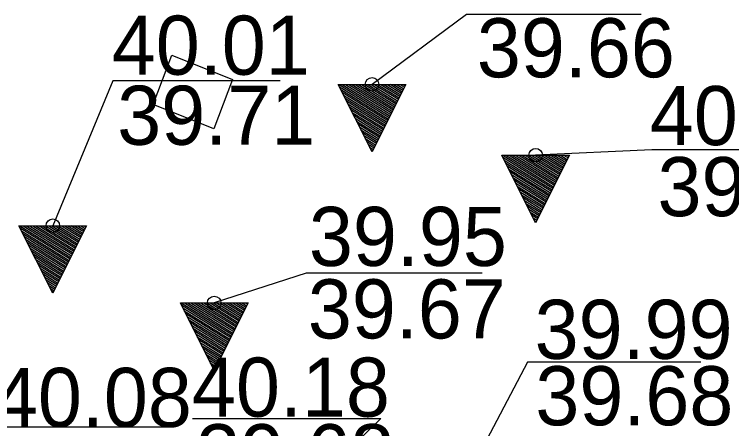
# Model space of a CAD drawing. Extents: x 642909.5 to 642985.5, y 6455634 to 6455689.4.
# Drawn here: x 642932.68 to 642936.925, y 6455663.325 to 6455665.779 of the extents above; entities that cross this region are included whole.
import ezdxf

# ---------------------------------------------------------------- set-up
doc = ezdxf.new("R2010")
doc.units = 0
for name, color, linetype in [('ABIJOONIS', 7, 'Continuous'), ('KORGUS', 7, 'Continuous'), ('RAJATIS', 7, 'Continuous'), ('VEEKOGU', 7, 'Continuous')]:
    doc.layers.add(name, color=color, linetype=linetype)

msp = doc.modelspace()

# ---------------------------------------------------------------- linework, layer by layer
at = {"layer": 'ABIJOONIS'}
for points in [[(642936.3883, 6455665.7771), (642935.3567, 6455665.7771), (642934.797, 6455665.364)], [(642934.2527, 6455665.3856), (642933.2637, 6455665.3856), (642932.908, 6455664.527)], [(642937.4905, 6455664.9773), (642936.4514, 6455664.9773), (642935.765, 6455664.945)], [(642933.5977, 6455663.3352), (642932.5438, 6455663.3352), (642932.255, 6455664.278)], [(642935.4476, 6455664.2463), (642934.4067, 6455664.2463), (642933.863, 6455664.07)], [(642936.7427, 6455663.7193), (642935.7166, 6455663.7193), (642935.414, 6455663.145)], [(642933.735, 6455663.3853), (642934.8483, 6455663.3853), (642934.21, 6455662.758)]]:
    msp.add_lwpolyline(points, dxfattribs=at)
at = {"layer": 'KORGUS'}
for centre in [(642934.797, 6455665.364), (642935.765, 6455664.945), (642932.908, 6455664.527), (642933.863, 6455664.07)]:
    msp.add_circle(centre, 0.04, dxfattribs=at)
at = {"layer": 'RAJATIS'}
msp.add_lwpolyline([(642933.501, 6455665.245), (642933.613, 6455665.538), (642933.972, 6455665.394), (642933.86, 6455665.101)], close=True, dxfattribs=at)
at = {"layer": 'VEEKOGU'}
for p, q in [((642934.5967, 6455665.3641), (642934.9971, 6455665.3641)), ((642934.797, 6455664.9639), (642934.5967, 6455665.3641)), ((642934.6019, 6455665.3641), (642934.9035, 6455665.1768)), ((642934.6209, 6455665.3641), (642934.9079, 6455665.1858)), ((642934.6398, 6455665.3641), (642934.9124, 6455665.1948)), ((642934.6588, 6455665.3641), (642934.9169, 6455665.2038)), ((642934.6777, 6455665.3641), (642934.9214, 6455665.2128)), ((642934.6967, 6455665.3641), (642934.9259, 6455665.2218)), ((642934.7156, 6455665.3641), (642934.9304, 6455665.2307)), ((642934.7346, 6455665.3641), (642934.9349, 6455665.2397)), ((642934.7536, 6455665.3641), (642934.9394, 6455665.2487)), ((642934.7725, 6455665.3641), (642934.9439, 6455665.2577)), ((642934.7915, 6455665.3641), (642934.9484, 6455665.2667)), ((642934.9971, 6455665.3641), (642934.797, 6455664.9639)), ((642934.8104, 6455665.3641), (642934.9529, 6455665.2756)), ((642934.8294, 6455665.3641), (642934.9573, 6455665.2846)), ((642934.8483, 6455665.3641), (642934.9618, 6455665.2936)), ((642934.8673, 6455665.3641), (642934.9663, 6455665.3026)), ((642934.8862, 6455665.3641), (642934.9708, 6455665.3116)), ((642934.9045, 6455665.3645), (642934.9753, 6455665.3206)), ((642934.9242, 6455665.3641), (642934.9798, 6455665.3295)), ((642934.9431, 6455665.3641), (642934.9843, 6455665.3385)), ((642934.9621, 6455665.3641), (642934.9888, 6455665.3475)), ((642934.981, 6455665.3641), (642934.9933, 6455665.3565)), ((642934.603, 6455665.3517), (642934.899, 6455665.1679)), ((642934.6115, 6455665.3346), (642934.8945, 6455665.1589)), ((642934.6201, 6455665.3175), (642934.89, 6455665.1499)), ((642934.6286, 6455665.3004), (642934.8855, 6455665.1409)), ((642934.6372, 6455665.2834), (642934.881, 6455665.1319)), ((642934.6457, 6455665.2663), (642934.8765, 6455665.123)), ((642934.6542, 6455665.2492), (642934.872, 6455665.114)), ((642934.6628, 6455665.2321), (642934.8675, 6455665.105)), ((642934.6713, 6455665.215), (642934.863, 6455665.096)), ((642934.6799, 6455665.198), (642934.8585, 6455665.087)), ((642934.6884, 6455665.1809), (642934.854, 6455665.078)), ((642934.697, 6455665.1638), (642934.8496, 6455665.0691)), ((642934.7055, 6455665.1467), (642934.8451, 6455665.0601)), ((642934.7141, 6455665.1296), (642934.8406, 6455665.0511)), ((642934.7226, 6455665.1126), (642934.8361, 6455665.0421)), ((642934.7312, 6455665.0955), (642934.8316, 6455665.0331)), ((642934.7397, 6455665.0784), (642934.8271, 6455665.0241)), ((642934.7483, 6455665.0613), (642934.8226, 6455665.0152)), ((642934.7568, 6455665.0443), (642934.8181, 6455665.0062)), ((642934.7654, 6455665.0272), (642934.8136, 6455664.9972)), ((642934.7739, 6455665.0101), (642934.8091, 6455664.9882)), ((642934.7825, 6455664.993), (642934.8046, 6455664.9792)), ((642934.791, 6455664.9759), (642934.8002, 6455664.9703)), ((642935.5647, 6455664.9451), (642935.9651, 6455664.9451)), ((642935.765, 6455664.5449), (642935.5647, 6455664.9451)), ((642935.5699, 6455664.9451), (642935.8715, 6455664.7578)), ((642935.5889, 6455664.9451), (642935.8759, 6455664.7668)), ((642935.6078, 6455664.9451), (642935.8804, 6455664.7758)), ((642935.6268, 6455664.9451), (642935.8849, 6455664.7848)), ((642935.6457, 6455664.9451), (642935.8894, 6455664.7938)), ((642935.6647, 6455664.9451), (642935.8939, 6455664.8028)), ((642935.6836, 6455664.9451), (642935.8984, 6455664.8117)), ((642935.7026, 6455664.9451), (642935.9029, 6455664.8207)), ((642935.7216, 6455664.9451), (642935.9074, 6455664.8297)), ((642935.7405, 6455664.9451), (642935.9119, 6455664.8387)), ((642935.7595, 6455664.9451), (642935.9164, 6455664.8477)), ((642935.9651, 6455664.9451), (642935.765, 6455664.5449)), ((642935.7784, 6455664.9451), (642935.9209, 6455664.8566)), ((642935.7974, 6455664.9451), (642935.9253, 6455664.8656)), ((642935.8163, 6455664.9451), (642935.9298, 6455664.8746)), ((642935.8353, 6455664.9451), (642935.9343, 6455664.8836)), ((642935.8542, 6455664.9451), (642935.9388, 6455664.8926)), ((642935.8725, 6455664.9455), (642935.9433, 6455664.9016)), ((642935.8922, 6455664.9451), (642935.9478, 6455664.9105)), ((642935.9111, 6455664.9451), (642935.9523, 6455664.9195)), ((642935.9301, 6455664.9451), (642935.9568, 6455664.9285)), ((642935.949, 6455664.9451), (642935.9613, 6455664.9375)), ((642935.571, 6455664.9327), (642935.867, 6455664.7489)), ((642935.5795, 6455664.9156), (642935.8625, 6455664.7399)), ((642935.5881, 6455664.8985), (642935.858, 6455664.7309)), ((642935.5966, 6455664.8814), (642935.8535, 6455664.7219)), ((642935.6052, 6455664.8644), (642935.849, 6455664.7129)), ((642935.6137, 6455664.8473), (642935.8445, 6455664.704)), ((642935.6222, 6455664.8302), (642935.84, 6455664.695)), ((642935.6308, 6455664.8131), (642935.8355, 6455664.686)), ((642935.6393, 6455664.796), (642935.831, 6455664.677)), ((642935.6479, 6455664.779), (642935.8265, 6455664.668)), ((642935.6564, 6455664.7619), (642935.822, 6455664.659)), ((642935.665, 6455664.7448), (642935.8176, 6455664.6501)), ((642935.6735, 6455664.7277), (642935.8131, 6455664.6411)), ((642935.6821, 6455664.7106), (642935.8086, 6455664.6321)), ((642935.6906, 6455664.6936), (642935.8041, 6455664.6231)), ((642935.6992, 6455664.6765), (642935.7996, 6455664.6141)), ((642935.7077, 6455664.6594), (642935.7951, 6455664.6051)), ((642935.7163, 6455664.6423), (642935.7906, 6455664.5962)), ((642935.7248, 6455664.6253), (642935.7861, 6455664.5872)), ((642935.7334, 6455664.6082), (642935.7816, 6455664.5782)), ((642935.7419, 6455664.5911), (642935.7771, 6455664.5692)), ((642935.7505, 6455664.574), (642935.7726, 6455664.5602)), ((642935.759, 6455664.5569), (642935.7682, 6455664.5513)), ((642932.7077, 6455664.5271), (642933.1081, 6455664.5271)), ((642932.908, 6455664.1269), (642932.7077, 6455664.5271)), ((642932.7129, 6455664.5271), (642933.0145, 6455664.3398)), ((642932.714, 6455664.5147), (642933.01, 6455664.3309)), ((642932.7319, 6455664.5271), (642933.0189, 6455664.3488)), ((642932.7508, 6455664.5271), (642933.0234, 6455664.3578)), ((642932.7698, 6455664.5271), (642933.0279, 6455664.3668)), ((642932.7887, 6455664.5271), (642933.0324, 6455664.3758)), ((642932.8077, 6455664.5271), (642933.0369, 6455664.3848)), ((642932.8266, 6455664.5271), (642933.0414, 6455664.3937)), ((642932.8456, 6455664.5271), (642933.0459, 6455664.4027)), ((642932.8646, 6455664.5271), (642933.0504, 6455664.4117)), ((642932.8835, 6455664.5271), (642933.0549, 6455664.4207)), ((642932.9025, 6455664.5271), (642933.0594, 6455664.4297)), ((642933.1081, 6455664.5271), (642932.908, 6455664.1269)), ((642932.9214, 6455664.5271), (642933.0639, 6455664.4386)), ((642932.9404, 6455664.5271), (642933.0683, 6455664.4476)), ((642932.9593, 6455664.5271), (642933.0728, 6455664.4566)), ((642932.9783, 6455664.5271), (642933.0773, 6455664.4656)), ((642932.9972, 6455664.5271), (642933.0818, 6455664.4746)), ((642933.0155, 6455664.5275), (642933.0863, 6455664.4836)), ((642933.0352, 6455664.5271), (642933.0908, 6455664.4925)), ((642933.0541, 6455664.5271), (642933.0953, 6455664.5015)), ((642933.0731, 6455664.5271), (642933.0998, 6455664.5105)), ((642933.092, 6455664.5271), (642933.1043, 6455664.5195)), ((642932.7225, 6455664.4976), (642933.0055, 6455664.3219)), ((642932.7311, 6455664.4805), (642933.001, 6455664.3129)), ((642932.7396, 6455664.4634), (642932.9965, 6455664.3039)), ((642932.7482, 6455664.4464), (642932.992, 6455664.2949)), ((642932.7567, 6455664.4293), (642932.9875, 6455664.286)), ((642932.7652, 6455664.4122), (642932.983, 6455664.277)), ((642932.7738, 6455664.3951), (642932.9785, 6455664.268)), ((642932.7823, 6455664.378), (642932.974, 6455664.259)), ((642932.7909, 6455664.361), (642932.9695, 6455664.25)), ((642932.7994, 6455664.3439), (642932.965, 6455664.241)), ((642932.808, 6455664.3268), (642932.9606, 6455664.2321)), ((642932.8165, 6455664.3097), (642932.9561, 6455664.2231)), ((642932.8251, 6455664.2926), (642932.9516, 6455664.2141)), ((642932.8336, 6455664.2756), (642932.9471, 6455664.2051)), ((642932.8422, 6455664.2585), (642932.9426, 6455664.1961)), ((642932.8507, 6455664.2414), (642932.9381, 6455664.1871)), ((642932.8593, 6455664.2243), (642932.9336, 6455664.1782)), ((642932.8678, 6455664.2073), (642932.9291, 6455664.1692)), ((642932.8764, 6455664.1902), (642932.9246, 6455664.1602)), ((642932.8849, 6455664.1731), (642932.9201, 6455664.1512)), ((642932.8935, 6455664.156), (642932.9156, 6455664.1422)), ((642932.902, 6455664.1389), (642932.9112, 6455664.1333)), ((642933.6627, 6455664.0701), (642934.0631, 6455664.0701)), ((642933.863, 6455663.6699), (642933.6627, 6455664.0701)), ((642933.6679, 6455664.0701), (642933.9695, 6455663.8828)), ((642933.669, 6455664.0577), (642933.965, 6455663.8739)), ((642933.6869, 6455664.0701), (642933.9739, 6455663.8918)), ((642933.7058, 6455664.0701), (642933.9784, 6455663.9008)), ((642933.7248, 6455664.0701), (642933.9829, 6455663.9098)), ((642933.7437, 6455664.0701), (642933.9874, 6455663.9188)), ((642933.7627, 6455664.0701), (642933.9919, 6455663.9278)), ((642933.7816, 6455664.0701), (642933.9964, 6455663.9367)), ((642933.8006, 6455664.0701), (642934.0009, 6455663.9457)), ((642933.8196, 6455664.0701), (642934.0054, 6455663.9547)), ((642933.8385, 6455664.0701), (642934.0099, 6455663.9637)), ((642933.8575, 6455664.0701), (642934.0144, 6455663.9727)), ((642934.0631, 6455664.0701), (642933.863, 6455663.6699)), ((642933.8764, 6455664.0701), (642934.0189, 6455663.9816)), ((642933.8954, 6455664.0701), (642934.0233, 6455663.9906)), ((642933.9143, 6455664.0701), (642934.0278, 6455663.9996)), ((642933.9333, 6455664.0701), (642934.0323, 6455664.0086)), ((642933.9522, 6455664.0701), (642934.0368, 6455664.0176)), ((642933.9705, 6455664.0705), (642934.0413, 6455664.0266)), ((642933.9902, 6455664.0701), (642934.0458, 6455664.0355)), ((642934.0091, 6455664.0701), (642934.0503, 6455664.0445)), ((642934.0281, 6455664.0701), (642934.0548, 6455664.0535)), ((642934.047, 6455664.0701), (642934.0593, 6455664.0625)), ((642933.6775, 6455664.0406), (642933.9605, 6455663.8649)), ((642933.6861, 6455664.0235), (642933.956, 6455663.8559)), ((642933.6946, 6455664.0064), (642933.9515, 6455663.8469)), ((642933.7032, 6455663.9894), (642933.947, 6455663.8379)), ((642933.7117, 6455663.9723), (642933.9425, 6455663.829)), ((642933.7202, 6455663.9552), (642933.938, 6455663.82)), ((642933.7288, 6455663.9381), (642933.9335, 6455663.811)), ((642933.7373, 6455663.921), (642933.929, 6455663.802)), ((642933.7459, 6455663.904), (642933.9245, 6455663.793)), ((642933.7544, 6455663.8869), (642933.92, 6455663.784)), ((642933.763, 6455663.8698), (642933.9156, 6455663.7751)), ((642933.7715, 6455663.8527), (642933.9111, 6455663.7661)), ((642933.7801, 6455663.8356), (642933.9066, 6455663.7571)), ((642933.7886, 6455663.8186), (642933.9021, 6455663.7481)), ((642933.7972, 6455663.8015), (642933.8976, 6455663.7391)), ((642933.8057, 6455663.7844), (642933.8931, 6455663.7301)), ((642933.8143, 6455663.7673), (642933.8886, 6455663.7212)), ((642933.8228, 6455663.7503), (642933.8841, 6455663.7122)), ((642933.8314, 6455663.7332), (642933.8796, 6455663.7032)), ((642933.8399, 6455663.7161), (642933.8751, 6455663.6942)), ((642933.8485, 6455663.699), (642933.8706, 6455663.6852)), ((642933.857, 6455663.6819), (642933.8662, 6455663.6763))]:
    msp.add_line(p, q, dxfattribs=at)

# ---------------------------------------------------------------- texts
at = {"layer": 'KORGUS'}
msp.add_text('40.10', height=0.35, rotation=63.5304, dxfattribs=at).set_placement((642932.502, 6455665.669))
for s, p in [('40.01', (642933.2568, 6455665.4213)), ('39.66', (642935.4171, 6455665.4058)), ('39.71', (642933.289, 6455665.0062)), ('40.06', (642936.4404, 6455665.0043)), ('39.72', (642936.486, 6455664.5836)), ('39.95', (642934.4234, 6455664.2889)), ('39.67', (642934.417, 6455663.8597)), ('39.99', (642935.7591, 6455663.7387)), ('40.18', (642933.7313, 6455663.3963)), ('40.08', (642932.5593, 6455663.3354)), ('39.68', (642935.7633, 6455663.3453)), ('39.68', (642933.7571, 6455663.0017))]:
    msp.add_text(s, height=0.35, dxfattribs=at).set_placement(p)

doc.saveas('drawing.dxf')
